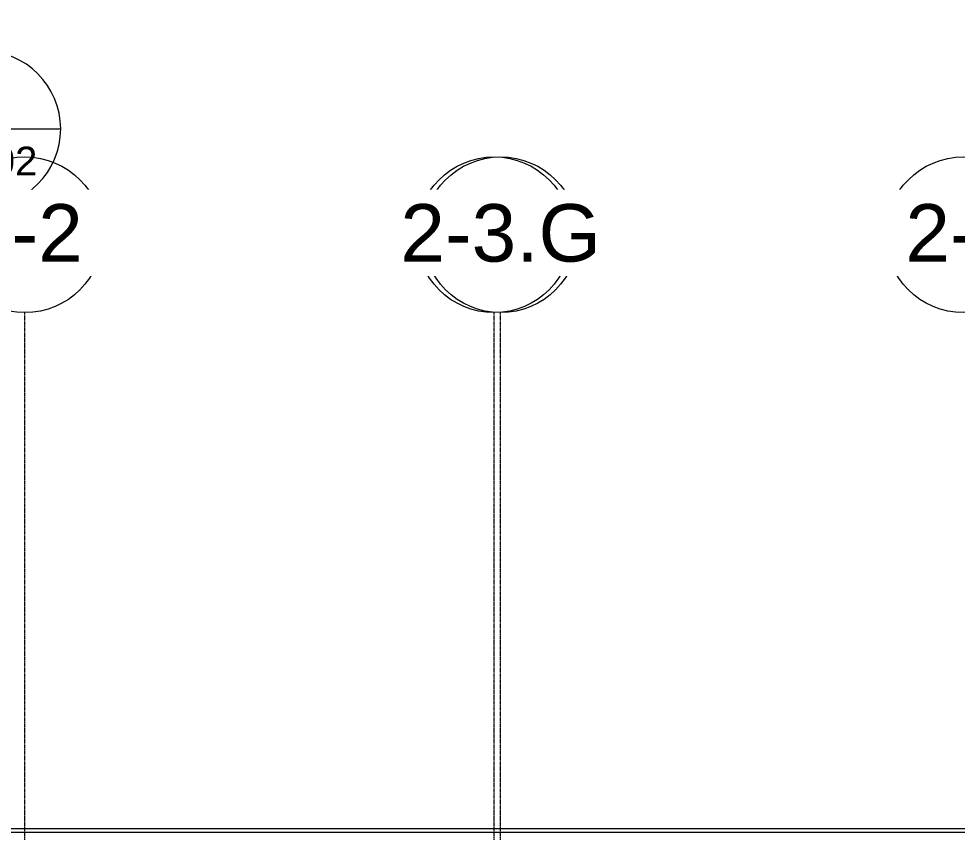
# Model space of a CAD drawing. Header units: inches. Extents: x 21386 to 98862, y -290 to 853.
# Drawn here: x 35920 to 36499, y 352 to 853 of the extents above; entities that cross this region are included whole.
import ezdxf

# ---------------------------------------------------------------- set-up
doc = ezdxf.new("R2010")
doc.units = ezdxf.units.IN
doc.header["$MEASUREMENT"] = 0
doc.linetypes.add('Grid Line 1_2_', pattern=[0.875, 0.5, -0.125, 0.125, -0.125])
for name, color, linetype, lineweight in [('A-ROOF', 132, 'Continuous', 13), ('G-ANNO-SYMB', 111, 'Continuous', 9), ('S-GRID', 1, 'Continuous', 9), ('S-GRID-IDEN', 1, 'Continuous', 9)]:
    doc.layers.add(name, color=color, linetype=linetype, lineweight=lineweight)
doc.styles.add('Arial_2', font='arial.ttf', dxfattribs={"height": 35.407186})
doc.styles.add('Arial_3', font='arial.ttf', dxfattribs={"height": 17.703593})

# ---------------------------------------------------------------- blocks, each defined once
blk = doc.blocks.new('Grid - Grid Head - Circle-14747-Building Section - East_West looking South')
at = {"layer": 'S-GRID-IDEN'}
blk.add_circle((-23085.89, 719.89), 48, dxfattribs=at)
blk = doc.blocks.new('Section - Section Head - Filled-1526-Building Section - East_West looking South')
at = {"layer": 'G-ANNO-SYMB'}
h = blk.add_hatch(color=256, dxfattribs=at)
edge = h.paths.add_edge_path(flags=0)
edge.add_arc((-22874.16, 528), 48.06, 90, 132.0784, ccw=False)
edge.add_line((-22874.16, 576.06), (-22874.16, 595.88))
edge.add_line((-22874.16, 595.88), (-22906.36, 563.67))
h = blk.add_hatch(color=256, dxfattribs=at)
edge = h.paths.add_edge_path(flags=0)
edge.add_line((-22908.1, 561.94), (-22942.04, 528))
edge.add_line((-22942.04, 528), (-22922.16, 528))
edge.add_arc((-22874.16, 528), 48, 135, 180, ccw=False)
h = blk.add_hatch(color=256, dxfattribs=at)
edge = h.paths.add_edge_path(flags=0)
edge.add_arc((-22874.16, 528), 48, 180, 225, ccw=False)
edge.add_line((-22922.16, 528), (-22942.04, 528))
edge.add_line((-22942.04, 528), (-22908.1, 494.06))
h = blk.add_hatch(color=256, dxfattribs=at)
edge = h.paths.add_edge_path(flags=0)
edge.add_line((-22906.36, 492.33), (-22874.16, 460.12))
edge.add_line((-22874.16, 460.12), (-22874.16, 479.94))
edge.add_arc((-22874.16, 528), 48.06, 227.9216, 270, ccw=False)
for p, q in [((-22942.04, 528), (-22874.16, 595.88)), ((-22906.36, 563.67), (-22874.16, 595.88)), ((-22874.16, 576), (-22874.16, 595.88)), ((-22874.16, 595.88), (-22874.16, 576.06)), ((-22942.04, 528), (-22908.1, 561.94)), ((-22942.04, 528), (-22874.16, 460.12)), ((-22922.16, 528), (-22942.04, 528)), ((-22908.1, 494.06), (-22942.04, 528)), ((-22942.04, 528), (-22922.16, 528)), ((-22874.16, 460.12), (-22906.36, 492.33)), ((-22874.16, 480), (-22874.16, 460.12)), ((-22874.16, 479.94), (-22874.16, 460.12))]:
    blk.add_line(p, q, dxfattribs=at)
for radius, start, end in [(48, 90, 270), (48.06, 90, 132.0784), (48, 270, 90), (48, 135, 180), (48, 180, 225), (48.06, 227.9216, 270)]:
    blk.add_arc((-22874.16, 528), radius, start, end, dxfattribs=at)

msp = doc.modelspace()

# ---------------------------------------------------------------- linework, layer by layer
at = {"layer": 'A-ROOF', "color": 7}
for p, q in [((39127.21, 353.63), (35620.46, 353.63)), ((35620.46, 351.63), (39113.46, 351.63))]:
    msp.add_line(p, q, dxfattribs=at)
at = {"layer": 'G-ANNO-SYMB'}
msp.add_line((35850.03, 785.16), (35946.03, 785.16), dxfattribs=at)
at = {"layer": 'S-GRID', "linetype": 'Grid Line 1_2_'}
for p, q in [((35923.96, -273.16), (35923.96, 671.89)), ((35923.96, -273.16), (35923.96, 671.89)), ((36213.46, -273.16), (36213.46, 671.89)), ((36213.46, -273.16), (36213.46, 671.89)), ((36217.46, -273.16), (36217.46, 671.89))]:
    msp.add_line(p, q, dxfattribs=at)

# ---------------------------------------------------------------- block references
at = {"layer": 'S-GRID-IDEN'}
for p in [(59009.85, 0), (59299.35, 0), (59588.85, 0)]:
    msp.add_blockref('Grid - Grid Head - Circle-14747-Building Section - East_West looking South', p, dxfattribs=at)

# ---------------------------------------------------------------- texts
at = {"layer": 'G-ANNO-SYMB', "insert": (35898.64, 774.22), "char_height": 17.704, "width": 78.624, "attachment_point": 2, "line_spacing_factor": 0.938532, "style": 'Arial_3'}
msp.add_mtext('A-302', dxfattribs=at)

# ---------------------------------------------------------------- next in the draw order: texts
at = {"layer": 'S-GRID-IDEN', "char_height": 35.407, "width": 85.104, "attachment_point": 2, "line_spacing_factor": 0.938532, "style": 'Arial_2', "bg_fill": 3, "box_fill_scale": 1.25, "bg_fill_color": 0, "bg_fill_transparency": 0}
for s, insert in [('1-2', (35923.95, 738.77)), ('1-3', (36213.45, 738.77)), ('1-4', (36502.95, 738.77))]:
    msp.add_mtext(s, dxfattribs=dict(at, insert=insert))

# ---------------------------------------------------------------- next in the draw order: block references
at = {"layer": 'G-ANNO-SYMB'}
msp.add_blockref('Section - Section Head - Filled-1526-Building Section - East_West looking South', (58772.19, 257.16), dxfattribs=at)
at = {"layer": 'S-GRID-IDEN'}
for p in [(59009.85, 0), (59299.35, 0), (59588.85, 0)]:
    msp.add_blockref('Grid - Grid Head - Circle-14747-Building Section - East_West looking South', p, dxfattribs=at)

# ---------------------------------------------------------------- next in the draw order: texts
at = {"layer": 'S-GRID-IDEN', "char_height": 35.407, "width": 85.104, "attachment_point": 2, "line_spacing_factor": 0.938532, "style": 'Arial_2', "bg_fill": 3, "box_fill_scale": 1.25, "bg_fill_color": 0, "bg_fill_transparency": 0}
for s, insert in [('2-2', (35923.95, 738.77)), ('2-3', (36213.45, 738.77)), ('2-4', (36502.95, 738.77))]:
    msp.add_mtext(s, dxfattribs=dict(at, insert=insert))

# ---------------------------------------------------------------- next in the draw order: block references
at = {"layer": 'S-GRID-IDEN'}
msp.add_blockref('Grid - Grid Head - Circle-14747-Building Section - East_West looking South', (59303.35, 0), dxfattribs=at)

# ---------------------------------------------------------------- next in the draw order: texts
at = {"layer": 'S-GRID-IDEN', "insert": (36217.45, 738.77), "char_height": 35.407, "width": 147.312, "attachment_point": 2, "line_spacing_factor": 0.938532, "style": 'Arial_2', "bg_fill": 3, "box_fill_scale": 1.25, "bg_fill_color": 0, "bg_fill_transparency": 0}
msp.add_mtext('2-3.G', dxfattribs=at)

doc.saveas('drawing.dxf')
